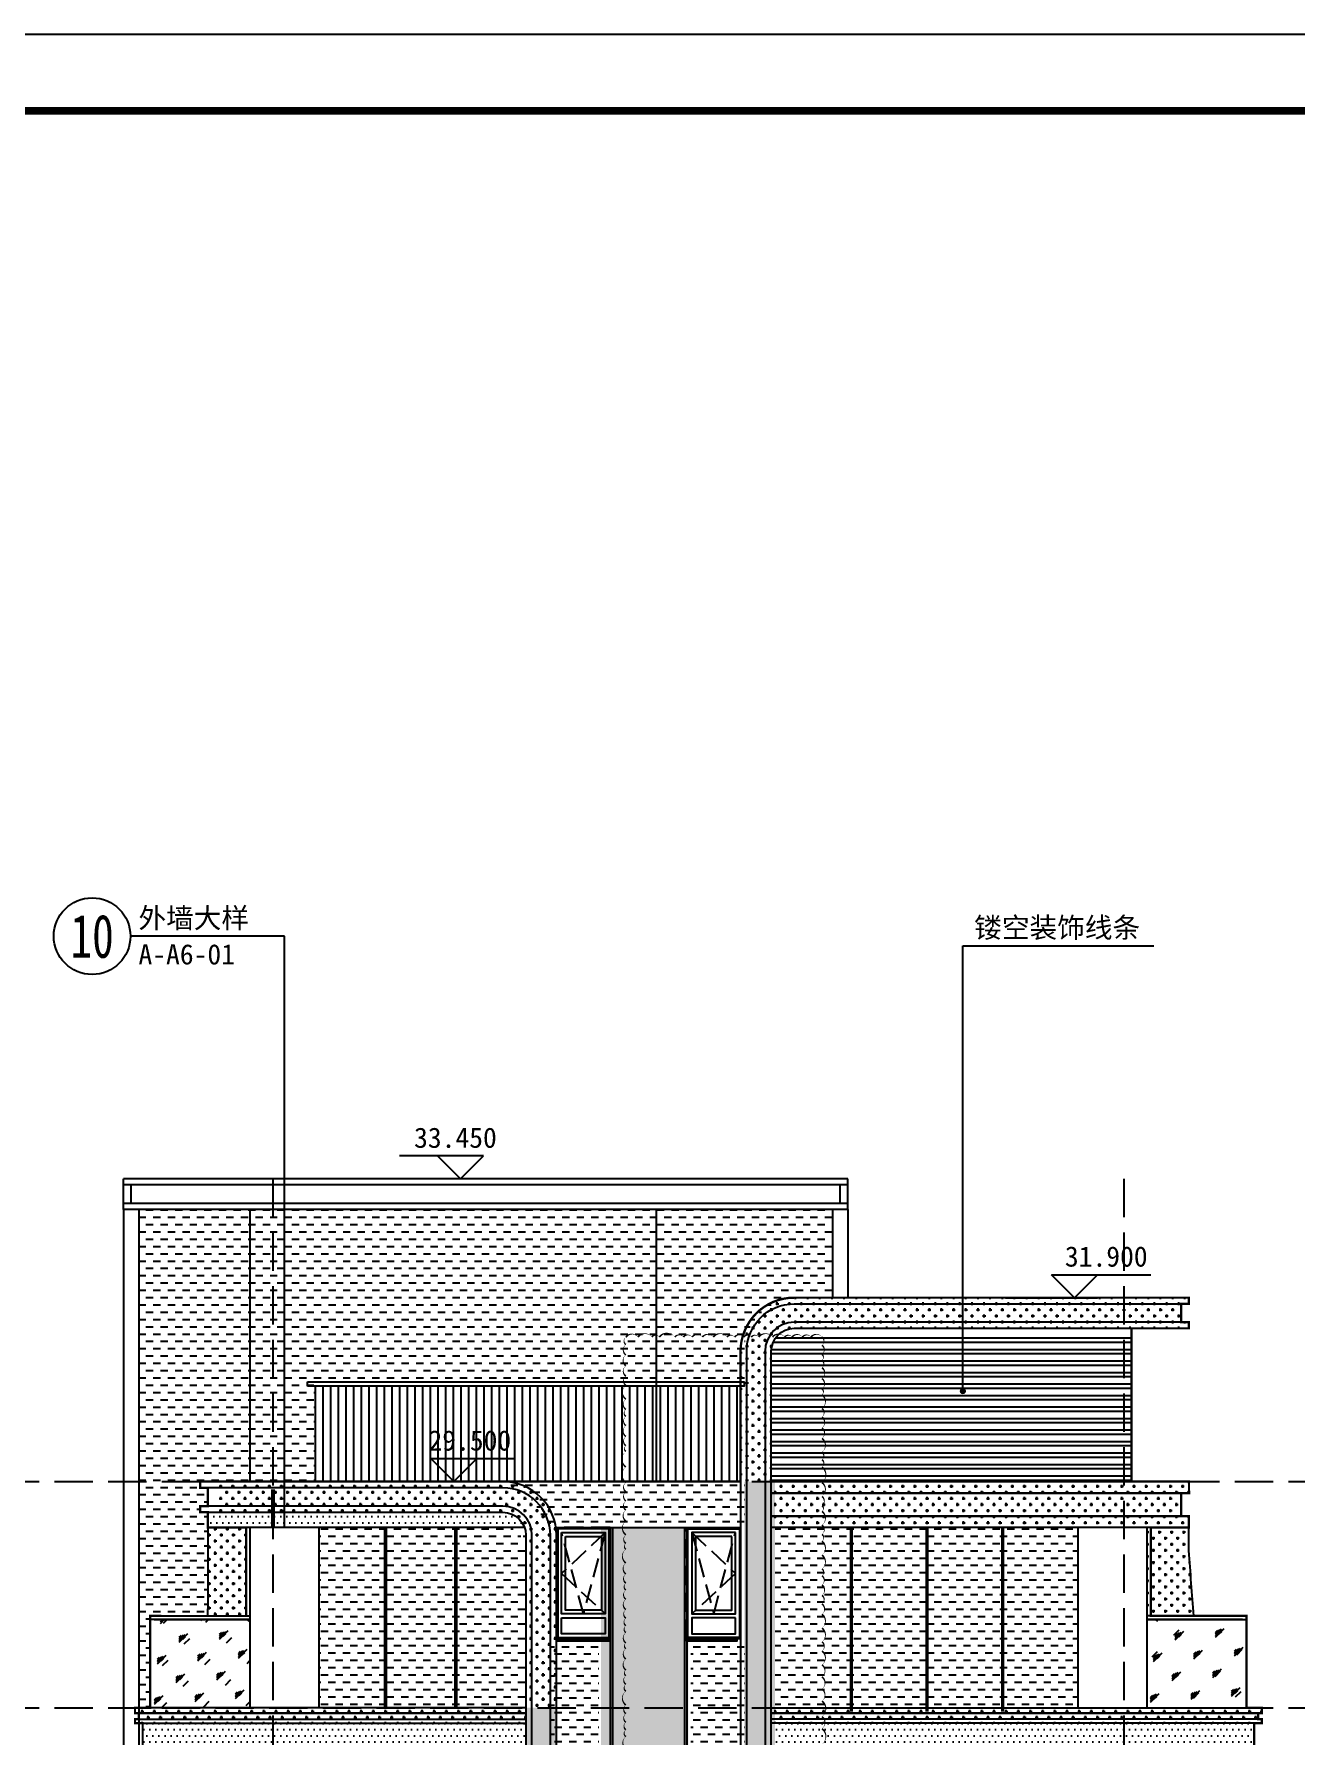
# Model space of a CAD drawing. Extents: x 646072 to 1012572, y -46617 to 16093.
# Drawn here: x 884751 to 901213, y -9370 to 12833 of the extents above; entities that cross this region are included whole.
import ezdxf
from ezdxf.enums import TextEntityAlignment as Align

# ---------------------------------------------------------------- set-up
doc = ezdxf.new("R2010")
doc.units = 0
doc.header["$LTSCALE"] = 1000
doc.header["$MEASUREMENT"] = 0
for name, pattern in [('3#楼-HZS$0$3#楼-HZS$0$__DASH', [0.35, 0.25, -0.1]), ('3#楼-HZS$0$3#楼-HZS$0$DASH', [0.35, 0.25, -0.1]), ('3#楼-HZS$0$DOTE', [2.4200000000000004, 2, -0.2, 0.02, -0.2]), ('DASH', [0.35, 0.25, -0.1])]:
    doc.linetypes.add(name, pattern=pattern)
doc.layers.get('Defpoints').update_dxf_attribs({"color": 4, "linetype": 'DASH'})
for name, color, linetype in [('3#楼-HZS$0$0-金属铝板（剖）', 7, 'Continuous'), ('3#楼-HZS$0$3#楼-HZS$0$00-看线', 251, 'Continuous'), ('3#楼-HZS$0$3#楼-HZS$0$00-立面灰色金属看线', 252, 'Continuous'), ('3#楼-HZS$0$3#楼-HZS$0$00-立面米色看线', 31, 'Continuous'), ('3#楼-HZS$0$3#楼-HZS$0$A-LINE-浅灰色铝板幕墙-填充', 115, 'Continuous'), ('3#楼-HZS$0$3#楼-HZS$0$DIM_ELEV', 3, 'Continuous'), ('3#楼-HZS$0$3#楼-HZS$0$DIM_LEAD', 3, 'Continuous'), ('3#楼-HZS$0$3#楼-HZS$0$DOTE', 1, '3#楼-HZS$0$DOTE'), ('3#楼-HZS$0$3#楼-HZS$0$ELEV-WIND', 4, 'Continuous'), ('3#楼-HZS$0$3#楼-HZS$0$PUB_TEXT', 7, 'Continuous'), ('3#楼-HZS$0$3#楼-HZS$0$RAIL', 163, 'Continuous'), ('3#楼-HZS$0$3#楼-HZS$0$WINDOW', 4, 'Continuous'), ('3#楼-HZS$0$3#楼-HZS$0$填充-浅黄色铝板', 30, 'Continuous'), ('3#楼-HZS$0$3#楼-HZS$0$填充-深灰色涂料', 11, 'Continuous'), ('3#楼-HZS$0$3#楼-HZS$0$填充-玻璃', 150, 'Continuous'), ('3#楼-HZS$0$A-ANNO-INDX', 3, 'Continuous'), ('3#楼-HZS$0$A-ANNO-TEXT', 3, 'Continuous'), ('3#楼-HZS$0$立面分缝', 5, 'Continuous'), ('A1-无手签$0$A-ANNO-TTLB', 7, 'Continuous')]:
    doc.layers.add(name, color=color, linetype=linetype)
doc.layers.add('3#楼-HZS$0$3#楼-HZS$0$1#2#住宅楼 平面图$0$A-00-15-1#-PM-2F$0$00-装饰-看', color=46, linetype='Continuous', lineweight=5)
doc.layers.add('3#楼-HZS$0$A-ANNO-MODI', color=6, linetype='Continuous', plot=False)
doc.styles.add('3#楼-HZS$0$3#楼-HZS$0$_TCH_DIM', font='')
doc.styles.add('3#楼-HZS$0$_TCH_DIM', font='')
doc.styles.add('3#楼-HZS$0$_TCH_LABEL', font='')
doc.styles.get('3#楼-HZS$0$3#楼-HZS$0$_TCH_DIM').set_extended_font_data('SimSun')
doc.styles.get('3#楼-HZS$0$_TCH_DIM').set_extended_font_data('SimSun')
doc.styles.get('3#楼-HZS$0$_TCH_LABEL').set_extended_font_data('SimSun')
pattern_1 = [(0, (0, 0), (79.375, 79.375), [39.6875, -119.0625]), (90, (19.84375, -19.84375), (-79.375, 79.375), [39.6875, -119.0625])]
pattern_2 = [(0, (150, 0), (79.375, 79.375), [39.6875, -119.0625]), (90, (169.84375, -19.84375), (-79.375, 79.375), [39.6875, -119.0625])]
pattern_3 = [(0, (0, 0), (39.6875, 79.375), [0, -79.375])]
pattern_4 = [(0, (0, 0), (95.25, 95.25), [95.25, -95.25])]
pattern_5 = [(0, (0, 14750), (95.25, 95.25), [95.25, -95.25])]

# ---------------------------------------------------------------- blocks, each defined once
blk = doc.blocks.new('3#楼-HZS$0$3#楼-HZS$0$asdg04d+9j80')
at = {"layer": '3#楼-HZS$0$3#楼-HZS$0$ELEV-WIND', "color": 8, "linetype": '3#楼-HZS$0$3#楼-HZS$0$__DASH'}
blk.add_lwpolyline([(166652.1028225891, -257724.6046364194), (167352.1028225764, -257724.6046364194), (167352.1028225764, -259174.6046364194), (166652.1028225891, -259174.6046364194)], close=True, dxfattribs=at)
at = {"layer": '3#楼-HZS$0$3#楼-HZS$0$ELEV-WIND'}
for points in [[(166667.1028225891, -257739.6046364194), (167337.1028225764, -257739.6046364194), (167337.1028225764, -259159.6046364194), (166667.1028225891, -259159.6046364194)], [(167287.1028225764, -257789.6046364194), (166717.1028225891, -257789.6046364194), (166717.1028225891, -258849.6046364194), (167287.1028225764, -258849.6046364194)], [(167237.1028225764, -257839.6046364194), (166767.1028225891, -257839.6046364194), (166767.1028225891, -258799.6046364194), (167237.1028225764, -258799.6046364194)], [(167287.1028225764, -258899.6046364194), (166717.1028225891, -258899.6046364194), (166717.1028225891, -259109.6046364194), (167287.1028225764, -259109.6046364194)]]:
    blk.add_lwpolyline(points, close=True, dxfattribs=at)
at = {"layer": '3#楼-HZS$0$3#楼-HZS$0$ELEV-WIND', "color": 8, "linetype": '3#楼-HZS$0$3#楼-HZS$0$DASH'}
for points in [[(166717.1028225891, -257789.6046364194), (167287.1028225764, -258324.6046364194), (166717.1028225891, -258849.6046364194)], [(166717.1028225891, -257789.6046364194), (167002.1028225827, -258849.6046364194), (167287.1028225764, -257789.6046364194)]]:
    blk.add_lwpolyline(points, dxfattribs=at)
blk = doc.blocks.new('3#楼-HZS$0$3#楼-HZS$0$zdfs+gd5+9gj0h')
at = {"layer": '3#楼-HZS$0$3#楼-HZS$0$填充-浅黄色铝板'}
h = blk.add_hatch(dxfattribs=at)
h.set_pattern_fill('CROSS', color=250, scale=50)
h.set_pattern_definition(pattern_1)
h.paths.add_polyline_path([(224124.0516809619, -115202.2832436127), (224674.3890767773, -115202.2832436127), (224674.3890767773, -116352.2831765107), (224122.2677155701, -116352.2831765107, -0.003727645928168637), (224124.0516809619, -116202.2832436249)])
at = {"layer": '3#楼-HZS$0$3#楼-HZS$0$00-看线', "elevation": 1e-08}
blk.add_lwpolyline([(224124.0516809619, -115202.2832436127), (224124.0516809619, -116202.2832436248, 0.003727645928170873), (224122.2677155701, -116352.2831765107, 0.003727645928170873)], format="xyb", dxfattribs=at)
blk = doc.blocks.new('3#楼-HZS$0$3#楼-HZS$0$sz0fg4+df980j')
at = {"layer": '3#楼-HZS$0$3#楼-HZS$0$填充-浅黄色铝板'}
h = blk.add_hatch(dxfattribs=at)
h.set_pattern_fill('CROSS', color=250, scale=50)
h.set_pattern_definition([(0, (-1125274.918343643, 63694.00049799713), (79.375, 79.375), [39.6875, -119.0625]), (90, (-1125255.074593643, 63674.15674799713), (-79.375, 79.375), [39.6875, -119.0625])])
edge = h.paths.add_edge_path()
edge.add_line((888.1634962530807, 22450.00075054062), (1499.928169499733, 22450.00075054061))
edge.add_line((1499.928169499733, 22450.00075054061), (1499.928169499617, 23600.00075053556))
edge.add_line((1499.928169499617, 23600.00075053556), (950.0010792915709, 23600.00075053556))
edge.add_line((950.0010792915709, 23600.00075053556), (950.0010792915709, 23299.96270728666))
edge.add_arc((-117825.4332046919, 31514.04348791481), 119059.1236000818, 355.6338132337424, 356.04392922722616, ccw=False)
at = {"layer": '3#楼-HZS$0$3#楼-HZS$0$00-看线'}
blk.add_line((950.0010792915709, 23299.96270728661), (950.0010792915709, 23600.00075052786), dxfattribs=at)
blk.add_lwpolyline([(888.1634962530807, 22450.0007505406, 0.001789470510424884), (950.0010792915709, 23299.96270728661), (950.0010792915709, 23299.96270728661), (950.0010792915709, 23299.96270728661)], format="xyb", dxfattribs=at)
blk = doc.blocks.new('3#楼-HZS$0$3#楼-HZS$0$d+f9g5j04+9k0')
at = {"color": 7, "const_width": 30}
blk.add_lwpolyline([(440908.4997100325, 13284.28280461096), (440908.4997100325, 13634.28280461096), (441008.4997100325, 13634.28280461096), (441008.4997100325, 13684.2828045988), (440959.0287951363, 13684.2828045988), (440959.0287951363, 13764.2828045988), (441008.4997100325, 13764.2828045988), (441008.4997100325, 13834.28280461096), (440809.7419315799, 13834.2828046236), (440809.7419315799, 15034.2828046236), (439558.7946784563, 15034.2828046208), (439558.7946784535, 16184.28280462319), (440059.5058429497, 16184.28280462319), (440059.5058429497, 16384.28280459892), (440159.1676700717, 16384.28280459892), (440159.1676700717, 16464.28280461108), (440059.1676700717, 16464.28280461108), (440059.1676700717, 16704.28280459892), (440159.1676700717, 16704.28280459892), (440159.1676700717, 16784.28280461096), (433108.9271218338, 16784.28280474331), (433108.9271218338, 18484.28280461108, 0.414213562373095), (432408.9271218338, 19184.28280461108), (427258.9266895483, 19184.28280461108), (427258.9266895483, 19104.28280459892), (427358.9266895483, 19104.28280459892), (427358.9266895483, 18864.28280461108), (427258.9266895483, 18864.28280461108), (427258.9266895483, 18784.28280459892), (428008.9266895483, 18784.28280459892), (428008.9266895483, 16784.28280462325), (427258.9266895483, 16784.28280461094), (427258.2510110266, 16634.2828045988), (427358.9266895483, 16634.2828045988), (427358.9266895483, 16334.28280462319), (427258.9266895483, 16334.28280462319), (427258.9266895483, 16184.28280462319), (427758.1780299498, 16184.2828045988), (427758.1780299498, 15034.2828046236), (426507.8774215884, 15034.2828046236), (426507.8774215884, 13834.28280461094), (426308.2510110266, 13834.28280461096), (426308.2510110266, 13764.2828045988), (426357.8774215883, 13764.2828045988), (426357.8774215883, 13684.2828045988), (426307.8774215883, 13684.2828045988), (426307.8774215883, 13634.28280461096), (426407.8774215883, 13634.28280461096), (426407.8774215883, 13284.28280461096)], format="xyb", dxfattribs=at)
blk = doc.blocks.new('3#楼-HZS$0$jjhgjgkiyuiy')
at = {"layer": '3#楼-HZS$0$3#楼-HZS$0$A-LINE-浅灰色铝板幕墙-填充'}
h = blk.add_hatch(dxfattribs=at)
h.set_pattern_fill('DOTS', color=256, scale=50)
h.set_pattern_definition(pattern_3)
edge = h.paths.add_edge_path()
edge.add_line((887016.7008755441, 52948.2108333089), (890866.6547499899, 52948.21083330889))
edge.add_arc((890866.6547499901, 52648.21083330928), 299.999999999618, 19.47120704650621, 90.00000000004451, ccw=False)
edge.add_line((891149.4974861798, 52748.21076623155), (887016.7008755441, 52748.21083333317))
edge.add_line((887016.7008755441, 52748.21083333317), (887016.7008755441, 52948.2108333089))
h = blk.add_hatch(dxfattribs=at)
h.set_pattern_fill('DOTS', color=256, scale=50)
h.set_pattern_definition(pattern_3)
h.paths.add_polyline_path([(886167.0382713595, 50198.21083332095), (891166.6547499899, 50198.21083332095), (891166.6547499899, 49848.21083332095), (886167.0382713595, 49848.21083332095)])
h = blk.add_hatch(dxfattribs=at)
h.set_pattern_fill('DOTS', color=256, scale=50)
h.set_pattern_definition(pattern_3)
h.paths.add_polyline_path([(894417.27959666, 50198.21083332095), (900667.2803582185, 50198.21083332095), (900667.2803582185, 49848.21083332095), (894417.27959666, 49848.21083332095)])
at = {"layer": '3#楼-HZS$0$3#楼-HZS$0$填充-浅黄色铝板'}
h = blk.add_hatch(dxfattribs=at)
h.set_pattern_fill('CROSS', color=30, scale=50)
h.set_pattern_definition([(0, (-50, 0), (79.375, 79.375), [39.6875, -119.0625]), (90, (-30.15625, -19.84375), (-79.375, 79.375), [39.6875, -119.0625])])
edge = h.paths.add_edge_path()
edge.add_line((894667.27959666, 55748.21083332106), (899817.2800289455, 55748.21083332106))
edge.add_line((899817.2800289455, 55748.21083332106), (899817.2800289455, 55668.2108333089))
edge.add_line((899817.2800289455, 55668.2108333089), (894667.27959666, 55668.2108333089))
edge.add_arc((894667.27959666, 55048.2108333089), 620, 90, 180)
edge.add_line((894047.27959666, 55048.2108333089), (894047.27959666, 53348.21083333323))
edge.add_line((894047.27959666, 53348.21083333323), (893967.27959666, 53348.21083333323))
edge.add_line((893967.27959666, 53348.21083333323), (893967.27959666, 55048.21083332106))
edge.add_arc((894667.27959666, 55048.21083332106), 700, 90, 180, ccw=False)
edge = h.paths.add_edge_path(flags=17)
edge.add_line((894667.27959666, 55428.21083332106), (899817.2800289455, 55428.21083332106))
edge.add_line((899817.2800289455, 55428.21083332106), (899817.2800289455, 55348.2108333089))
edge.add_line((899817.2800289455, 55348.2108333089), (894667.27959666, 55348.2108333089))
edge.add_arc((894667.27959666, 55048.2108333089), 300, 90, 180)
edge.add_line((894367.27959666, 55048.2108333089), (894367.27959666, 53348.21083333323))
edge.add_line((894367.27959666, 53348.21083333323), (894287.27959666, 53348.21083333323))
edge.add_line((894287.27959666, 53348.21083333323), (894287.27959666, 55048.21083332106))
edge.add_arc((894667.27959666, 55048.21083332106), 380, 90, 180, ccw=False)
edge = h.paths.add_edge_path(flags=17)
edge.add_line((894667.27959666, 55668.2108333089), (899717.2800289455, 55668.21083330889))
edge.add_line((899717.2800289455, 55668.21083330889), (899717.2800289455, 55428.21083332106))
edge.add_line((899717.2800289455, 55428.21083332106), (894667.27959666, 55428.21083332106))
edge.add_arc((894667.27959666, 55048.21083332106), 380, 90, 180)
edge.add_line((894287.27959666, 55048.21083332106), (894287.27959666, 53348.21083333323))
edge.add_line((894287.27959666, 53348.21083333323), (894047.27959666, 53348.21083333323))
edge.add_line((894047.27959666, 53348.21083333323), (894047.27959666, 55048.2108333089))
edge.add_arc((894667.27959666, 55048.2108333089), 620, 90, 180, ccw=False)
h = blk.add_hatch(dxfattribs=at)
h.set_pattern_fill('CROSS', color=30, scale=50)
h.set_pattern_definition(pattern_2)
h.paths.add_polyline_path([(887067.0390484221, 53348.21083332106), (890866.6547499899, 53348.21083332106, -0.4142135623730951), (891566.6547499899, 52648.21083332106), (891566.6547499899, 50398.21083332095), (891486.6547499899, 50398.21083332095), (891486.6547499899, 52648.2108333089, 0.4142135623730951), (890866.6547499899, 53268.2108333089), (887167.0390484221, 53268.2108333089), (887067.0390484221, 53268.2108333089)])
h.paths.add_polyline_path([(887167.0390484221, 53268.2108333089), (890866.6547499899, 53268.2108333089, -0.4142135623730951), (891486.6547499899, 52648.2108333089), (891486.6547499899, 50398.21083332095), (891246.6547499899, 50398.21083332095), (891246.6547499899, 52648.21083332106, 0.4142135623730951), (890866.6547499899, 53028.21083332106), (887167.0390484221, 53028.21083332106)], flags=17)
h.paths.add_polyline_path([(887067.0390484221, 53028.21083332106), (887167.0390484221, 53028.21083332106), (890866.6547499899, 53028.21083332106, -0.4142135623730951), (891246.6547499899, 52648.21083332106), (891246.6547499899, 50398.21083332095), (891166.6547499899, 50398.21083332095), (891166.6547499899, 52648.2108333089, 0.4142135623730951), (890866.6547499899, 52948.2108333089), (887067.0390484221, 52948.2108333089)], flags=17)
h = blk.add_hatch(dxfattribs=at)
h.set_pattern_fill('CROSS', color=30, scale=50)
h.set_pattern_definition(pattern_1)
h.paths.add_polyline_path([(894417.27959666, 35048.21083330878), (894017.27959666, 35048.21083330878), (894017.27959666, 53348.21083332106), (894417.27959666, 53348.21083332106)])
h = blk.add_hatch(dxfattribs=at)
h.set_pattern_fill('CROSS', color=30, scale=50)
h.set_pattern_definition(pattern_1)
h.paths.add_polyline_path([(894417.27959666, 53348.21083333323), (899817.2800289455, 53348.21083333323), (899817.2800289455, 53198.21083332106), (894417.27959666, 53198.21083332106)])
h.paths.add_polyline_path([(894417.27959666, 53198.21083332106), (899717.2800289455, 53198.21083332106), (899717.2800289455, 52898.21083333317), (894417.27959666, 52898.21083333317)])
h.paths.add_polyline_path([(894417.27959666, 52898.21083333317), (899717.2800289455, 52898.21083333317), (899817.2800289455, 52898.21083333317), (899817.2800289455, 52748.21083333317), (894417.27959666, 52748.21083333317)])
h = blk.add_hatch(dxfattribs=at)
h.set_pattern_fill('CROSS', color=30, scale=50)
h.set_pattern_definition(pattern_1)
h.paths.add_polyline_path([(886067.0382713595, 50398.21083332095), (891166.6547499899, 50398.21083332095), (891166.6547499899, 50328.21083330878), (886067.0382713595, 50328.21083330878)])
h.paths.add_polyline_path([(886117.0382713595, 50328.21083330878), (891166.6547499899, 50328.21083330878), (891166.6547499899, 50248.21083330878), (886117.0382713595, 50248.21083330878)])
h.paths.add_polyline_path([(886067.0382713595, 50248.21083330878), (886117.0382713595, 50248.21083330878), (891166.6547499899, 50248.21083330878), (891166.6547499899, 50198.21083332095), (886167.0382713595, 50198.21083332095), (886067.0382713595, 50198.21083332095)])
h.paths.add_polyline_path([(886117.0382713595, 49848.21083332095), (891016.6547499899, 49848.21083332095), (891016.6547499899, 49798.21083332095), (886117.0382713595, 49798.21083332095)])
h = blk.add_hatch(dxfattribs=at)
h.set_pattern_fill('CROSS', color=30, scale=50)
h.set_pattern_definition(pattern_2)
h.paths.add_polyline_path([(891566.65474999, 26248.21083330877), (891266.9061618362, 26248.21083332106), (891266.9061618958, 23751.81616370511), (891566.65474999, 23751.8161637051)])
h.paths.add_polyline_path([(891166.6547499899, 26348.21083331003), (891566.6547499899, 26348.21083330878), (891566.6547499899, 50398.21083332095), (891166.6547499899, 50398.21083332095)])
h = blk.add_hatch(dxfattribs=at)
h.set_pattern_fill('CROSS', color=30, scale=50)
h.set_pattern_definition(pattern_1)
h.paths.add_polyline_path([(894417.27959666, 50398.21083332095), (900767.2803582185, 50398.21083332095), (900767.2803582185, 50328.21083330878), (894417.27959666, 50328.21083330878)])
h.paths.add_polyline_path([(894417.27959666, 50328.21083330878), (900717.2803582185, 50328.21083330878), (900717.2803582185, 50248.21083330878), (894417.27959666, 50248.21083330878)])
h.paths.add_polyline_path([(894417.27959666, 50248.21083330878), (900717.2803582185, 50248.21083330878), (900767.2803582185, 50248.21083330878), (900767.2803582185, 50198.21083332095), (900667.2803582185, 50198.21083332095), (894417.27959666, 50198.21083332095)])
h.paths.add_polyline_path([(894417.27959666, 49848.21083332095), (900717.2803582185, 49848.21083332095), (900717.2803582185, 49798.21083332095), (894417.27959666, 49798.21083332095)])
at = {"layer": '3#楼-HZS$0$3#楼-HZS$0$填充-深灰色涂料'}
h = blk.add_hatch(dxfattribs=at)
h.set_pattern_fill('DASH', color=250, scale=100)
h.set_pattern_definition([(0, (-498153.7722642744, 141892.0115909563), (95.25, 95.25), [95.25, -95.25])])
edge = h.paths.add_edge_path()
edge.add_line((888416.9709751445, 54648.21073893239), (894017.2795966599, 54648.21073893239))
edge.add_line((894017.2795966599, 54648.21073893239), (894017.27959666, 55048.21083332106))
edge.add_arc((894717.27959666, 55048.21083332106), 700, 90, 180, ccw=False)
edge.add_line((894717.27959666, 55748.21083332106), (895166.8931620038, 55748.21083332106))
edge.add_line((895166.8931620038, 55748.21083332106), (895166.8931620042, 56898.21083332106))
edge.add_line((895166.8931620042, 56898.21083332106), (886116.934705905, 56898.21083332106))
edge.add_line((886116.934705905, 56898.21083332106), (886116.934705905, 50398.21083332095))
edge.add_line((886116.934705905, 50398.21083332095), (886267.0382713596, 50398.21083332095))
edge.add_line((886267.0382713596, 50398.21083332095), (886267.0382713596, 51598.21083333358))
edge.add_line((886267.0382713596, 51598.21083333358), (887014.9169101523, 51598.21083333361))
edge.add_arc((897075.6329396792, 51553.56822659701), 10060.81507578366, 178.8914524557517, 179.745762015604, ccw=False)
edge.add_line((887016.7008755441, 51748.21076621936), (887016.7008755441, 52948.2108333089))
edge.add_line((887016.7008755441, 52948.2108333089), (886917.0390484221, 52948.2108333089))
edge.add_line((886917.0390484221, 52948.2108333089), (886917.0390484221, 53028.21083332106))
edge.add_line((886917.0390484221, 53028.21083332106), (887017.0390484221, 53028.21083332106))
edge.add_line((887017.0390484221, 53028.21083332106), (887017.0390484221, 53268.2108333089))
edge.add_line((887017.0390484221, 53268.2108333089), (886917.0390484221, 53268.2108333089))
edge.add_line((886917.0390484221, 53268.2108333089), (886917.0390484221, 53348.21083332106))
edge.add_line((886917.0390484221, 53348.21083332106), (888416.9709751445, 53348.21083332106))
edge.add_line((888416.9709751445, 53348.21083332106), (888416.9709751445, 54648.21073893239))
h = blk.add_hatch(dxfattribs=at)
h.set_pattern_fill('DASH', color=11, scale=100)
h.set_pattern_definition(pattern_4)
h.paths.add_polyline_path([(890716.6547499899, 53348.21083332106), (894017.27959666, 53348.21083332106), (894017.27959666, 52748.21083333317), (893316.8930639075, 52748.21083333317), (891409.4750730157, 52748.21083333317, 0.3728246932677189)])
h = blk.add_hatch(dxfattribs=at)
h.set_pattern_fill('DASH', color=11, scale=100)
h.set_pattern_definition(pattern_4)
edge = h.paths.add_edge_path()
edge.add_line((888467.0382713595, 50398.21083332095), (888467.0382713595, 52748.21076623155))
edge.add_line((888467.0382713595, 52748.21076623155), (890999.4974861798, 52748.21076623155))
edge.add_arc((891115.3000345149, 52752.07545289807), 115.8670186201492, 181.9114267030837, 296.309585742912)
edge.add_line((891166.6547499899, 52648.2108333089), (891166.6547499899, 50398.21083332095))
edge.add_line((891166.6547499899, 50398.21083332095), (888467.0382713595, 50398.21083332095))
h = blk.add_hatch(dxfattribs=at)
h.set_pattern_fill('DASH', color=11, scale=100)
h.set_pattern_definition(pattern_4)
h.paths.add_polyline_path([(893286.8930639074, 23748.21083332111), (892146.9061618963, 23748.21083332111), (892146.9061618963, 52748.21083333317), (893286.8930639075, 52748.21083333317)])
h = blk.add_hatch(dxfattribs=at)
h.set_pattern_fill('DASH', color=11, scale=100)
h.set_pattern_definition(pattern_4)
h.paths.add_polyline_path([(894417.27959666, 50398.21083332095), (894417.27959666, 52748.21083333317), (898367.3532678074, 52748.21083333317), (898367.3532678074, 50398.21083332095)])
h = blk.add_hatch(dxfattribs=at)
h.set_pattern_fill('DASH', color=11, scale=100)
h.set_pattern_definition(pattern_5)
h.paths.add_polyline_path([(891486.6547499899, 51268.21083333317), (892116.9061618963, 51268.21083333317), (892116.9061618963, 49828.21083333317), (891486.6547499899, 49828.21083333317)])
h = blk.add_hatch(dxfattribs=at)
h.set_pattern_fill('DASH', color=11, scale=100)
h.set_pattern_definition(pattern_5)
h.paths.add_polyline_path([(893316.8930639075, 51268.21083333317), (894017.27959666, 51268.21083333317), (894017.27959666, 49828.21083333317), (893316.8930639075, 49828.21083333317)])
at = {"layer": '3#楼-HZS$0$3#楼-HZS$0$填充-玻璃'}
h = blk.add_hatch(dxfattribs=at)
h.set_pattern_fill('玻璃1', color=150, scale=50)
h.set_pattern_definition([(45, (12999.2948337323, 20), (-244.9417890030201, 244.9417890030201), [112, -288]), (45, (13047.2948337323, 40), (-244.9417890030201, 244.9417890030201), [48, -352]), (45, (12999.2948337323, 40), (-244.9417890030201, 244.9417890030201), [80, -320]), (45, (13023.2948337323, 20), (268.700576850888, -268.7005768508881), [100, -300]), (45, (12999.2948337323, 0), (-244.9417890030201, 244.9417890030201), [160, -240]), (45, (12999.2948337323, 60), (-244.9417890030201, 244.9417890030201), [40, -360])])
h.paths.add_polyline_path([(887567.985524486, 51548.21083333026), (886268.0584340751, 51548.21083333026), (886268.0584340751, 50398.21083330878), (887567.985524486, 50398.21083330878)])
h = blk.add_hatch(dxfattribs=at)
h.set_pattern_fill('玻璃1', color=150, scale=50)
h.set_pattern_definition([(45, (0, 20), (-244.9417890030201, 244.9417890030201), [112, -288]), (45, (48, 40), (-244.9417890030201, 244.9417890030201), [48, -352]), (45, (0, 40), (-244.9417890030201, 244.9417890030201), [80, -320]), (45, (24, 20), (268.700576850888, -268.7005768508881), [100, -300]), (45, (0, 0), (-244.9417890030201, 244.9417890030201), [160, -240]), (45, (0, 60), (-244.9417890030201, 244.9417890030201), [40, -360])])
h.paths.add_polyline_path([(900567.2803582184, 51548.21083333026), (899267.3532678074, 51548.21083333026), (899267.3532678074, 50398.21083330878), (900567.2803582184, 50398.21083330878)])
at = {"color": 250}
for p, q in [((888317.039048422, 54648.21073893239), (894016.906497146, 54648.21073893239, 9.999999999999904e-09)), ((888416.9709751445, 54598.2107389326), (888416.9709751445, 53348.2107389326)), ((888516.9064971474, 54598.21073893266, 9.999999999999904e-09), (888516.9064971473, 53348.21073893266, 9.999999999999904e-09)), ((888616.9064971472, 54598.21073893263, 9.999999999999904e-09), (888616.906497147, 53348.21073893266, 9.999999999999904e-09)), ((888716.9064971469, 54598.21073893263, 9.999999999999904e-09), (888716.9064971468, 53348.21073893263, 9.999999999999904e-09)), ((888816.9064971467, 54598.21073893263, 9.999999999999904e-09), (888816.9064971466, 53348.21073893263, 9.999999999999904e-09)), ((888916.9064971465, 54598.2107389326, 9.999999999999904e-09), (888916.9064971464, 53348.21073893263, 9.999999999999904e-09)), ((889016.9064971462, 54598.2107389326, 9.999999999999904e-09), (889016.9064971461, 53348.2107389326, 9.999999999999904e-09)), ((889116.906497146, 54598.2107389326, 9.999999999999904e-09), (889116.906497146, 53348.2107389326, 9.999999999999904e-09)), ((889216.906497146, 54598.2107389326, 9.999999999999904e-09), (889216.906497146, 53348.2107389326, 9.999999999999904e-09)), ((889316.906497146, 54598.2107389326, 9.999999999999904e-09), (889316.906497146, 53348.2107389326, 9.999999999999904e-09)), ((889416.906497146, 54598.21073893257, 9.999999999999904e-09), (889416.906497146, 53348.21073893257, 9.999999999999904e-09)), ((889516.906497146, 54598.21073893257, 9.999999999999904e-09), (889516.906497146, 53348.21073893257, 9.999999999999904e-09)), ((889616.906497146, 54598.21073893257, 9.999999999999904e-09), (889616.906497146, 53348.21073893257, 9.999999999999904e-09)), ((889716.906497146, 54598.21073893257, 9.999999999999904e-09), (889716.906497146, 53348.21073893257, 9.999999999999904e-09)), ((889816.906497146, 54598.21073893257, 9.999999999999904e-09), (889816.906497146, 53348.21073893257, 9.999999999999904e-09)), ((889916.906497146, 54598.21073893257, 9.999999999999904e-09), (889916.906497146, 53348.21073893257, 9.999999999999904e-09)), ((890016.906497146, 54598.21073893254, 9.999999999999904e-09), (890016.906497146, 53348.21073893257, 9.999999999999904e-09)), ((890116.906497146, 54598.21073893254, 9.999999999999904e-09), (890116.906497146, 53348.21073893257, 9.999999999999904e-09)), ((890216.906497146, 54598.21073893254, 9.999999999999904e-09), (890216.906497146, 53348.21073893257, 9.999999999999904e-09)), ((890316.906497146, 54598.21073893254, 9.999999999999904e-09), (890316.906497146, 53348.21073893254, 9.999999999999904e-09)), ((890416.906497146, 54598.21073893254, 9.999999999999904e-09), (890416.906497146, 53348.21073893254, 9.999999999999904e-09)), ((890516.906497146, 54598.21073893254, 9.999999999999904e-09), (890516.906497146, 53348.21073893254, 9.999999999999904e-09)), ((890616.906497146, 54598.21073893251, 9.999999999999904e-09), (890616.906497146, 53348.21073893251, 9.999999999999904e-09)), ((890716.906497146, 54598.21073893251, 9.999999999999904e-09), (890716.906497146, 53348.21073893251, 9.999999999999904e-09)), ((890816.906497146, 54598.21073893251, 9.999999999999904e-09), (890816.906497146, 53348.21073893251, 9.999999999999904e-09)), ((890916.906497146, 54598.21073893251, 9.999999999999904e-09), (890916.906497146, 53348.21073893251, 9.999999999999904e-09)), ((891016.906497146, 54598.21073893251, 9.999999999999904e-09), (891016.906497146, 53348.21073893251, 9.999999999999904e-09)), ((891116.906497146, 54598.21073893251, 9.999999999999904e-09), (891116.906497146, 53348.21073893251, 9.999999999999904e-09)), ((891216.906497146, 54598.21073893248, 9.999999999999904e-09), (891216.906497146, 53348.21073893251, 9.999999999999904e-09)), ((891316.906497146, 54598.21073893248, 9.999999999999904e-09), (891316.906497146, 53348.21073893251, 9.999999999999904e-09)), ((891416.906497146, 54598.21073893248, 9.999999999999904e-09), (891416.906497146, 53348.21073893251, 9.999999999999904e-09)), ((891516.906497146, 54598.21073893248, 9.999999999999904e-09), (891516.906497146, 53348.21073893248, 9.999999999999904e-09)), ((891616.906497146, 54598.21073893248, 9.999999999999904e-09), (891616.906497146, 53348.21073893248, 9.999999999999904e-09)), ((891716.906497146, 54598.21073893248, 9.999999999999904e-09), (891716.906497146, 53348.21073893248, 9.999999999999904e-09)), ((891816.906497146, 54598.21073893245, 9.999999999999904e-09), (891816.906497146, 53348.21073893245, 9.999999999999904e-09)), ((891916.906497146, 54598.21073893245, 9.999999999999904e-09), (891916.906497146, 53348.21073893245, 9.999999999999904e-09)), ((892016.906497146, 54598.21073893245, 9.999999999999904e-09), (892016.906497146, 53348.21073893245, 9.999999999999904e-09)), ((892116.906497146, 54598.21073893245, 9.999999999999904e-09), (892116.906497146, 53348.21073893245, 9.999999999999904e-09)), ((892216.906497146, 54598.21073893245, 9.999999999999904e-09), (892216.906497146, 53348.21073893245, 9.999999999999904e-09)), ((892316.906497146, 54598.21073893245, 9.999999999999904e-09), (892316.906497146, 53348.21073893245, 9.999999999999904e-09)), ((892416.906497146, 54598.21073893242, 9.999999999999904e-09), (892416.906497146, 53348.21073893245, 9.999999999999904e-09)), ((892516.906497146, 54598.21073893242, 9.999999999999904e-09), (892516.906497146, 53348.21073893245, 9.999999999999904e-09)), ((892616.906497146, 54598.21073893242, 9.999999999999904e-09), (892616.906497146, 53348.21073893245, 9.999999999999904e-09)), ((892716.906497146, 54598.21073893242, 9.999999999999904e-09), (892716.906497146, 53348.21073893242, 9.999999999999904e-09)), ((892816.906497146, 54598.21073893242, 9.999999999999904e-09), (892816.906497146, 53348.21073893242, 9.999999999999904e-09)), ((892916.906497146, 54598.21073893242, 9.999999999999904e-09), (892916.906497146, 53348.21073893242, 9.999999999999904e-09)), ((893016.906497146, 54598.21073893239, 9.999999999999904e-09), (893016.906497146, 53348.21073893242, 9.999999999999904e-09)), ((893116.906497146, 54598.21073893239, 9.999999999999904e-09), (893116.906497146, 53348.21073893242, 9.999999999999904e-09)), ((893216.906497146, 54598.21073893239, 9.999999999999904e-09), (893216.906497146, 53348.21073893242, 9.999999999999904e-09)), ((893316.906497146, 54598.21073893239, 9.999999999999904e-09), (893316.906497146, 53348.21073893239, 9.999999999999904e-09)), ((893416.906497146, 54598.21073893239, 9.999999999999904e-09), (893416.906497146, 53348.21073893239, 9.999999999999904e-09)), ((893516.906497146, 54598.21073893239, 9.999999999999904e-09), (893516.906497146, 53348.21073893239, 9.999999999999904e-09)), ((893616.906497146, 54598.21073893239, 9.999999999999904e-09), (893616.906497146, 53348.21073893239, 9.999999999999904e-09)), ((893716.906497146, 54598.21073893239, 9.999999999999904e-09), (893716.906497146, 53348.21073893239, 9.999999999999904e-09)), ((893816.906497146, 54598.21073893239, 9.999999999999904e-09), (893816.906497146, 53348.21073893239, 9.999999999999904e-09)), ((893916.906497146, 54598.21073893239, 9.999999999999904e-09), (893916.906497146, 53348.21073893239, 9.999999999999904e-09))]:
    blk.add_line(p, q, dxfattribs=at)
at = {"color": 250, "elevation": 9.999999999999904e-09}
blk.add_lwpolyline([(888317.039048422, 54598.21073893239), (894016.906497146, 54598.21073893239), (894016.906497146, 54648.21073893239)], dxfattribs=at)
at = {"color": 250}
blk.add_lwpolyline([(888317.039048422, 54598.21073893239), (888317.039048422, 54648.21073893239)], dxfattribs=at)
blk = doc.blocks.new('3#楼-HZS$0$tyryhjgfhgf')
at = {"layer": '3#楼-HZS$0$立面分缝'}
for points in [[(889326.6547499836, 54123.56196922412), (889326.6547499867, 56473.56190214689)], [(889346.6547499836, 54123.56196922412), (889346.6547499867, 56473.56190214689)], [(890246.6547499868, 54123.56196922412), (890246.65474999, 56473.56190214689)], [(890266.6547499868, 54123.56196922412), (890266.65474999, 56473.56190214689)], [(895404.7795966569, 54073.56196924202), (895404.7795966602, 56473.56196924851)], [(895424.7795966569, 54073.56196924199), (895424.7795966602, 56473.56196924848)], [(896392.2795966538, 54073.56196922985), (896392.279596657, 56473.56196923634)], [(896412.2795966538, 54073.56196922982), (896412.279596657, 56473.56196923631)], [(897379.7795966506, 54073.56196924202), (897379.7795966539, 56473.56196924851)], [(897399.7795966506, 54073.56196924199), (897399.7795966539, 56473.56196924848)]]:
    blk.add_lwpolyline(points, dxfattribs=at)

msp = doc.modelspace()

# ---------------------------------------------------------------- linework, layer by layer
at = {"color": 250}
for p, q in [((895366.8931620041, -2101.789166678966), (885916.934705905, -2101.789166678966)), ((895366.8931620041, -2181.789166678966), (885916.934705905, -2181.789166678966)), ((895366.8931620042, -2501.789166678966), (895366.8931620041, -2101.789166678966)), ((895366.8931620041, -2421.789166678966), (885916.934705905, -2421.789166678966)), ((895366.8931620041, -2501.789166678966), (885916.934705905, -2501.789166678966)), ((895166.8931620042, -2501.789166678958), (895166.8931620038, -3651.789166678966)), ((895366.8931620042, -2501.789166678958), (895366.8931620038, -3651.789166678966))]:
    msp.add_line(p, q, dxfattribs=at)
for points in [[(885916.934705905, -2501.789166678966), (885916.934705905, -2101.789166678966)], [(886016.934705905, -2421.789166678966), (886016.934705905, -2181.789166678966)], [(895266.8931620041, -2421.789166678966), (895266.8931620041, -2181.789166678966)], [(885916.934705905, -2501.789166678966), (885916.934705905, -32404.04269371403)], [(886116.934705905, -2501.789166678966), (886116.934705905, -32404.04269371403)], [(887567.0375318442, -2501.789166678966), (887567.0375318442, -6051.789166691247)], [(892867.0375318442, -2501.789166678966), (892867.0375318442, -6051.789166691247)]]:
    msp.add_lwpolyline(points, dxfattribs=at)
at = {"layer": '3#楼-HZS$0$3#楼-HZS$0$00-立面灰色金属看线'}
for points, elevation in [([(890266.6547499899, -6051.789166678966), (893967.27959666, -6051.789166678966)], -1.000000000000009e-08), ([(891559.4750730157, -6651.789166666858), (893967.27959666, -6651.789166666858)], 9.99999917259629e-09), ([(892267.1575738151, -6651.789166666858), (892267.1575738151, -35601.78916669125)], 9.99999917259629e-09), ([(892297.1575738151, -6651.789166666858), (892297.1575738151, -35601.78916669125)], 9.99999917259629e-09)]:
    msp.add_lwpolyline(points, dxfattribs=dict(at, elevation=elevation))
for points in [[(887567.0382713595, -6651.789166666858), (887567.0382713595, -9001.789166686416)], [(888467.0382713595, -6651.789166666858), (888467.0382713595, -9001.789166686416)], [(893236.906161896, -6651.789166666862), (893236.906161896, -35601.78916669125)], [(893266.906161896, -6651.789166666862), (893266.906161896, -35601.78916669125)], [(898367.3532678074, -6651.789166691247), (898367.3532678074, -9001.789166678966)], [(899267.3532678074, -6651.789166691247), (899267.3532678074, -9001.789166678966)]]:
    msp.add_lwpolyline(points, dxfattribs=at)
for points in [[(892266.906161896, -8101.789166666887), (892266.906161896, -8131.789166666887), (891566.9061619086, -8131.789166666887), (891566.9061619086, -8101.789166666887)], [(893916.9061618833, -8101.789166666891), (893916.9061618833, -8131.789166666891), (893266.906161896, -8131.789166666891), (893266.906161896, -8101.789166666891)]]:
    msp.add_lwpolyline(points, close=True, dxfattribs=at)
at = {"layer": '3#楼-HZS$0$3#楼-HZS$0$00-立面米色看线'}
for points in [[(900717.2803582185, -27021.78916669125), (894667.27959666, -27021.78916669125, -0.414213562373095), (894047.27959666, -26401.78916669125), (894047.27959666, -25775.44371669349), (894047.27959666, -4351.789166691131, -0.414213562373095), (894667.27959666, -3731.789166691131), (899817.2800289455, -3731.789166691131), (899817.2800289455, -3651.789166678966), (894667.27959666, -3651.789166678966, 0.414213562373095), (893967.27959666, -4351.789166678966), (893967.27959666, -25775.44371669349)], [(891566.6547499899, -35601.78916669125), (891566.6547499899, -6751.789166678966, 0.4142135623730951), (890866.6547499899, -6051.789166678966), (886917.0390484221, -6051.789166678966), (886917.0390484221, -6131.789166691131), (887017.0390484221, -6131.789166691131)], [(891486.6547499899, -35601.78916669125), (891486.6547499899, -6751.789166691131, 0.4142135623730951), (890866.6547499899, -6131.789166691131), (887017.0390484221, -6131.789166691131)], [(887017.0390484221, -6371.789166678966), (886917.0390484221, -6371.789166678966), (886917.0390484221, -6451.789166691131), (890866.6547499899, -6451.789166691131, -0.4142135623730951), (891166.6547499899, -6751.789166691131), (891166.6547499899, -35601.78916669125)], [(891246.6547499899, -35601.78916669125), (891246.6547499899, -6751.789166678966, 0.4142135623730951), (890866.6547499899, -6371.789166678966), (887017.0390484221, -6371.789166678966)]]:
    msp.add_lwpolyline(points, format="xyb", dxfattribs=at)
for points in [[(899717.2800289455, -3731.789166691131), (899717.2800289455, -3971.789166678966)], [(887017.0390484221, -6371.789166678966), (887017.0390484221, -6131.789166691131)], [(891149.4974861798, -6651.789233768475), (887016.7008755441, -6651.789233768475), (887016.7008755441, -6451.789166691131)], [(894367.27959666, -6501.789166666858), (899817.2800289455, -6501.789166666858), (899817.2800289455, -6651.789166666858), (894367.27959666, -6651.789166666858)], [(891166.6547499899, -9001.789166679082), (886067.0382713595, -9001.789166679082), (886067.0382713595, -9071.789166691247), (891166.6547499899, -9071.789166691247)], [(891166.6547499899, -9071.789166691247), (886117.0382713595, -9071.789166691247), (886117.0382713595, -9151.789166691247), (886067.0382713595, -9151.789166691247), (886067.0382713595, -9201.789166679082), (886167.0382713595, -9201.789166679082), (886167.0382713595, -9551.789166679082), (891166.6547499899, -9551.789166679082)], [(894367.27959666, -9001.789166679082), (900767.2803582185, -9001.789166679082), (900767.2803582185, -9071.789166691247), (894367.27959666, -9071.789166691247)], [(894367.27959666, -9071.789166691247), (900717.2803582185, -9071.789166691247), (900717.2803582185, -9151.789166691247), (900767.2803582185, -9151.789166691247), (900767.2803582185, -9201.789166679082), (900667.2803582185, -9201.789166679082), (900667.2803582185, -9551.789166679082), (894367.27959666, -9551.789166679082)], [(886117.0382713595, -9151.789166691247), (891166.6547499899, -9151.789166691247)], [(886167.0382713595, -9201.789166679082), (891166.6547499899, -9201.789166679082)], [(900717.2803582185, -9151.789166691247), (894367.27959666, -9151.789166691247)], [(900667.2803582185, -9201.789166679082), (894367.27959666, -9201.789166679082)]]:
    msp.add_lwpolyline(points, dxfattribs=at)
msp.add_lwpolyline([(894667.27959666, -26701.78916667908, -0.414213562373095), (894367.27959666, -26401.78916667908), (894367.27959666, -25775.44371669349), (894367.27959666, -4351.789166691131, -0.414213562373095), (894667.27959666, -4051.789166691131), (899817.2800289455, -4051.789166691131), (899817.2800289455, -3971.789166678966), (894667.27959666, -3971.789166678966, 0.414213562373095), (894287.27959666, -4351.789166678966), (894287.27959666, -25775.44371669349), (894287.27959666, -26401.78916669125, 0.414213562373095), (894667.27959666, -26781.78916669125), (900767.2803582185, -26781.78916669125), (900767.2803582185, -26701.78916667908)], format="xyb", close=True, dxfattribs=at)
at = {"layer": '3#楼-HZS$0$3#楼-HZS$0$00-立面米色看线', "color": 47}
for points in [[(894392.325054973, -4231.789166670962), (899067.2810937937, -4231.789166667382), (899067.2810937937, -4181.789166667382), (894420.0954547903, -4181.789166667382)], [(894367.27959666, -4381.789166671282), (899067.2810937937, -4381.789166667382), (899067.2810937937, -4331.789166667382), (894367.9470057198, -4331.789166667382)], [(894367.27959666, -4531.789166671428), (899067.2810937942, -4531.789166667382), (899067.2810937942, -4481.789166667382), (894367.27959666, -4481.789166667382)], [(894367.27959666, -4681.789166671544), (899067.2810937937, -4681.789166667382), (899067.2810937937, -4631.789166667382), (894367.27959666, -4631.789166667382)], [(894367.27959666, -4831.789166671573), (899067.2810937937, -4831.789166667382), (899067.2810937937, -4781.789166667382), (894367.27959666, -4781.789166667382)], [(894367.27959666, -4981.789166671573), (899067.2810937937, -4981.789166667382), (899067.2810937937, -4931.789166667382), (894367.5018463244, -4931.789166667382)], [(894367.27959666, -5131.789166671573), (899067.2810937942, -5131.789166667382), (899067.2810937942, -5081.789166667382), (894367.27959666, -5081.789166667382)], [(894367.27959666, -5281.789166671573), (899067.2810937942, -5281.789166667382), (899067.2810937942, -5231.789166667382), (894367.27959666, -5231.789166667382)], [(894367.27959666, -5431.789166671573), (899067.2810937942, -5431.789166667382), (899067.2810937942, -5381.789166667382), (894367.27959666, -5381.789166667382)], [(894367.27959666, -5581.789166671573), (899067.2810937942, -5581.789166667382), (899067.2810937942, -5531.789166667382), (894367.27959666, -5531.789166667382)], [(894367.27959666, -5731.789166671573), (899067.2810937942, -5731.789166667382), (899067.2810937942, -5681.789166667382), (894367.27959666, -5681.789166667382)], [(894367.27959666, -5881.789166671573), (899067.2810937942, -5881.789166667382), (899067.2810937942, -5831.789166667382), (894367.27959666, -5831.789166667382)], [(894367.27959666, -6031.789166671573), (899067.2810937942, -6031.789166667382), (899067.2810937942, -5981.789166667382), (894367.27959666, -5981.789166667382)]]:
    msp.add_lwpolyline(points, dxfattribs=at)
at = {"layer": '3#楼-HZS$0$3#楼-HZS$0$00-立面米色看线', "elevation": -1.000000000000009e-08}
for points in [[(894367.27959666, -6051.7891666668), (899817.2800289455, -6051.7891666668), (899817.2800289455, -6201.789166678966), (894367.27959666, -6201.789166678966)], [(894367.27959666, -6201.789166678966), (899717.2800289455, -6201.789166678966), (899717.2800289455, -6501.789166666858), (894367.27959666, -6501.789166666858)]]:
    msp.add_lwpolyline(points, dxfattribs=at)
at = {"layer": '3#楼-HZS$0$3#楼-HZS$0$DIM_ELEV'}
for p, q in [((890616.0133361614, -1801.789166678966), (889520.0131679373, -1801.789166678966)), ((890316.0133361614, -2101.789166678966), (890016.0133361614, -1801.789166678966)), ((890316.0133361614, -2101.789166678966), (890616.0133361614, -1801.789166678966)), ((891016.0133361614, -2101.789166678966), (890016.0133361614, -2101.789166678966)), ((898325.793258151, -3651.789166678966), (898025.793258151, -3351.789166678966)), ((898025.793258151, -3351.789166678966), (899321.793258151, -3351.789166678966)), ((898325.793258151, -3651.789166678966), (898625.793258151, -3351.789166678966)), ((897425.7930505741, -3651.789166678966), (898625.793258151, -3651.789166678966)), ((890226.2454237338, -6051.789166678966), (889926.2454237338, -5751.789166678966)), ((889926.2454237338, -5751.789166678966), (891022.2452161569, -5751.789166678966)), ((890226.2454237338, -6051.789166678966), (890526.2454237338, -5751.789166678966)), ((889526.2454237338, -6051.789166678966), (890526.2454237338, -6051.789166678966))]:
    msp.add_line(p, q, dxfattribs=at)
at = {"layer": '3#楼-HZS$0$3#楼-HZS$0$DIM_LEAD'}
for p, q in [((896867.662974345, -4870.71982161788), (896867.662974345, 939.5359232166666)), ((896867.662974345, 939.5359232166666), (899360.3917953077, 939.5359232166666))]:
    msp.add_line(p, q, dxfattribs=at)
at = {"layer": '3#楼-HZS$0$3#楼-HZS$0$DIM_LEAD', "const_width": 40}
msp.add_lwpolyline([(896867.662974345, -4890.71982161788, 1), (896867.662974345, -4850.71982161788, 1)], format="xyb", close=True, dxfattribs=at)
at = {"layer": '3#楼-HZS$0$3#楼-HZS$0$DOTE', "linetype": '3#楼-HZS$0$3#楼-HZS$0$__DASH', "ltscale": 2}
for p, q in [((887866.906161896, -2101.789166678966, 9.99999917259629e-09), (887866.906161896, -37215.30559085181, 9.99999917259629e-09)), ((898966.9061618962, -2101.789166678966, 9.99999917259629e-09), (898966.9061618962, -37215.30559085181, 9.99999917259629e-09)), ((876616.5072477827, -6051.789166691247), (909102.0890191564, -6051.789166691247)), ((876616.5072477827, -9001.789166691247), (909102.0890191564, -9001.789166691247))]:
    msp.add_line(p, q, dxfattribs=at)
at = {"layer": '3#楼-HZS$0$3#楼-HZS$0$RAIL'}
for points in [[(886267.0382713596, -7801.789166666451), (887567.985524486, -7801.789166666451), (887567.985524486, -7851.789166669769), (886267.0382713596, -7851.789166669769)], [(900567.2803582184, -7801.789166666451), (899266.3331050919, -7801.789166666451), (899266.3331050919, -7851.789166669769), (900567.2803582184, -7851.789166669769)]]:
    msp.add_lwpolyline(points, close=True, dxfattribs=at)
for points in [[(886317.0382713596, -7801.789166666334), (887567.9855244862, -7801.789166669769)], [(886317.0382713594, -7851.789166666334), (887567.985524486, -7851.789166669769)], [(900517.2803582184, -7801.789166666334), (899266.3331050918, -7801.789166669769)], [(900517.2803582186, -7851.789166666334), (899266.3331050919, -7851.789166669769)]]:
    msp.add_lwpolyline(points, dxfattribs=at)
at = {"layer": '3#楼-HZS$0$3#楼-HZS$0$WINDOW'}
for points in [[(886267.0382713596, -7851.789166669769), (886267.0382713596, -9001.789166666451)], [(900567.2803582184, -7851.789166669769), (900567.2803582184, -9001.789166666451)]]:
    msp.add_lwpolyline(points, dxfattribs=at)
at = {"layer": '3#楼-HZS$0$A-ANNO-INDX', "color": 1}
for p, q in [((888018.2215715221, 1064.81242396927), (886008.3368017097, 1064.81242396927)), ((888018.2215715221, -6651.789233768475), (888018.2215715221, 1064.81242396927))]:
    msp.add_line(p, q, dxfattribs=at)
at = {"layer": '3#楼-HZS$0$A-ANNO-INDX', "color": 1, "const_width": 50}
msp.add_lwpolyline([(887868.2215715221, -6651.789233768475), (887868.2215715221, -6151.789233768475)], dxfattribs=at)
at = {"layer": '3#楼-HZS$0$A-ANNO-INDX', "color": 1}
msp.add_circle((885508.3368017097, 1064.81242396927), 500, dxfattribs=at)
at = {"layer": '3#楼-HZS$0$A-ANNO-MODI'}
msp.add_lwpolyline([(895029.8163925257, -9477.362581931753, 0, 22.5, 0.5), (895029.8163925257, -9274.862581931753, 0, 22.5, 0.5), (895029.8163925257, -9117.362581931753, 0, 22.5, 0.5), (895029.8163925257, -8914.862581931753, 0, 22.5, 0.5), (895029.8163925257, -8757.362581931753, 0, 22.5, 0.5), (895029.8163925257, -8599.862581931753, 0, 22.5, 0.5), (895029.8163925257, -8442.362581931753, 0, 22.5, 0.5), (895029.8163925257, -8262.362581931753, 0, 22.5, 0.5), (895029.8163925257, -8142.362581931753, 0, 22.5, 0.5), (895029.8163925257, -7962.362581931753, 0, 22.5, 0.5), (895029.8163925257, -7782.362581931753, 0, 22.5, 0.5), (895029.8163925257, -7647.362581931753, 0, 22.5, 0.5), (895029.8163925257, -7534.862581931753, 0, 22.5, 0.5), (895029.8163925257, -7399.862581931753, 0, 22.5, 0.5), (895029.8163925257, -7279.862581931753, 0, 22.5, 0.5), (895029.8163925257, -7189.862581931753, 0, 22.5, 0.5), (895029.8163925257, -7009.862581931753, 0, 22.5, 0.5), (895029.8163925257, -6829.862581931753, 0, 22.5, 0.5), (895029.8163925257, -6739.862581931753, 0, 22.5, 0.5), (895029.8163925257, -6619.862581931753, 0, 22.5, 0.5), (895029.8163925257, -6439.862581931753, 0, 22.5, 0.5), (895029.8163925257, -6364.862581931753, 0, 22.5, 0.5), (895029.8163925257, -6244.862581931753, 0, 22.5, 0.5), (895029.8163925257, -6064.862581931753, 0, 22.5, 0.5), (895029.8163925257, -5862.362581931753, 0, 22.5, 0.5), (895029.8163925257, -5764.862581931753, 0, 22.5, 0.5), (895029.8163925257, -5667.362581931753, 0, 22.5, 0.5), (895029.8163925257, -5487.362581931753, 0, 22.5, 0.5), (895029.8163925257, -5352.362581931753, 0, 22.5, 0.5), (895029.8163925257, -5209.862581931753, 0, 22.5, 0.5), (895029.8163925257, -5097.362581931753, 0, 22.5, 0.5), (895029.8163925257, -4917.362581931753, 0, 22.5, 0.5), (895029.8163925257, -4842.362581931753, 0, 22.5, 0.5), (895029.8163925257, -4707.362581931753, 0, 22.5, 0.5), (895029.8163925257, -4564.862581931753, 0, 22.5, 0.5), (895029.8163925257, -4467.362581931753, 0, 22.5, 0.5), (895029.8163925257, -4392.362581931753, 0, 22.5, 0.5), (895029.8163925257, -4272.362581931753, 0, 22.5, 0.5), (895029.8163925257, -4165.966453918722, 0, 22.5, 0.5), (894887.3163925257, -4165.966453918722, 0, 22.5, 0.5), (894774.8163925257, -4165.966453918722, 0, 22.5, 0.5), (894639.8163925257, -4165.966453918722, 0, 22.5, 0.5), (894542.3163925257, -4165.966453918722, 0, 22.5, 0.5), (894384.8163925257, -4165.966453918722, 0, 22.5, 0.5), (894204.8163925257, -4165.966453918722, 0, 22.5, 0.5), (894107.3163925257, -4165.966453918722, 0, 22.5, 0.5), (894009.8163925257, -4165.966453918722, 0, 22.5, 0.5), (893889.8163925257, -4165.966453918722, 0, 22.5, 0.5), (893792.3163925257, -4165.966453918722, 0, 22.5, 0.5), (893612.3163925257, -4165.966453918722, 0, 22.5, 0.5), (893469.8163925257, -4165.966453918722, 0, 22.5, 0.5), (893334.8163925257, -4165.966453918722, 0, 22.5, 0.5), (893222.3163925257, -4165.966453918722, 0, 22.5, 0.5), (893109.8163925257, -4165.966453918722, 0, 22.5, 0.5), (892907.3163925257, -4165.966453918722, 0, 22.5, 0.5), (892809.8163925257, -4165.966453918722, 0, 22.5, 0.5), (892629.8163925257, -4165.966453918722, 0, 22.5, 0.5), (892472.3163925257, -4165.966453918722, 0, 22.5, 0.5), (892470.9610781975, -4165.966453918722, 0, 22.5, 0.5), (892470.9610781975, -4263.466453918722, 0, 22.5, 0.5), (892470.9610781975, -4398.466453918722, 0, 22.5, 0.5), (892470.9610781975, -4540.966453918722, 0, 22.5, 0.5), (892470.9610781975, -4675.966453918722, 0, 22.5, 0.5), (892470.9610781975, -4795.966453918722, 0, 22.5, 0.5), (892470.9610781975, -4975.966453918722, 0, 22.5, 0.5), (892470.9610781975, -5110.966453918722, 0, 22.5, 0.5), (892470.9610781975, -5200.966453918722, 0, 22.5, 0.5), (892470.9610781975, -5320.966453918722, 0, 22.5, 0.5), (892470.9610781975, -5463.466453918722, 0, 22.5, 0.5), (892470.9610781975, -5583.466453918722, 0, 22.5, 0.5), (892470.9610781975, -5658.466453918722, 0, 22.5, 0.5), (892470.9610781975, -5860.966453918722, 0, 22.5, 0.5), (892470.9610781975, -6063.466453918722, 0, 22.5, 0.5), (892470.9610781975, -6183.466453918722, 0, 22.5, 0.5), (892470.9610781975, -6303.466453918722, 0, 22.5, 0.5), (892470.9610781975, -6423.466453918722, 0, 22.5, 0.5), (892470.9610781975, -6565.966453918722, 0, 22.5, 0.5), (892470.9610781975, -6745.966453918722, 0, 22.5, 0.5), (892470.9610781975, -6858.466453918722, 0, 22.5, 0.5), (892470.9610781975, -6933.466453918722, 0, 22.5, 0.5), (892470.9610781975, -7113.466453918722, 0, 22.5, 0.5), (892470.9610781975, -7255.966453918722, 0, 22.5, 0.5), (892470.9610781975, -7375.966453918722, 0, 22.5, 0.5), (892470.9610781975, -7465.966453918722, 0, 22.5, 0.5), (892470.9610781975, -7585.966453918722, 0, 22.5, 0.5), (892470.9610781975, -7720.966453918722, 0, 22.5, 0.5), (892470.9610781975, -7833.466453918722, 0, 22.5, 0.5), (892470.9610781975, -7930.966453918722, 0, 22.5, 0.5), (892470.9610781975, -8020.966453918722, 0, 22.5, 0.5), (892470.9610781975, -8155.966453918722, 0, 22.5, 0.5), (892470.9610781975, -8230.966453918722, 0, 22.5, 0.5), (892470.9610781975, -8365.966453918722, 0, 22.5, 0.5), (892470.9610781975, -8508.466453918722, 0, 22.5, 0.5), (892470.9610781975, -8583.466453918722, 0, 22.5, 0.5), (892470.9610781975, -8695.966453918722, 0, 22.5, 0.5), (892470.9610781975, -8785.966453918722, 0, 22.5, 0.5), (892470.9610781975, -8965.966453918722, 0, 22.5, 0.5), (892470.9610781975, -9078.466453918722, 0, 22.5, 0.5), (892470.9610781975, -9190.966453918722, 0, 22.5, 0.5), (892470.9610781975, -9288.466453918722, 0, 22.5, 0.5), (892470.9610781975, -9378.466453918722, 0, 22.5, 0.5), (892470.9610781975, -9535.966453918722, 0, 22.5, 0.5)], format="xyseb", dxfattribs=at)
at = {"layer": 'A1-无手签$0$A-ANNO-TTLB'}
msp.add_lwpolyline([(834321.9856656974, -46566.51289713772), (834321.9856656974, 12833.48710286229), (918421.9856656974, 12833.48710286229), (918421.9856656974, -46566.51289713772)], close=True, dxfattribs=at)
at = {"layer": 'A1-无手签$0$A-ANNO-TTLB', "const_width": 100}
msp.add_lwpolyline([(836821.9856656974, -45566.51289713772), (917421.9856656974, -45566.51289713772), (917421.9856656974, 11833.48710286229), (836821.9856656974, 11833.48710286229)], close=True, dxfattribs=at)
at = {"layer": 'Defpoints'}
msp.add_lwpolyline([(910921.9856656974, 11833.48710286229), (873860.2474082669, 11833.48710286229), (873860.2474082669, -45566.51289713773), (910921.9856656974, -45566.51289713773)], close=True, dxfattribs=at)

# ---------------------------------------------------------------- block references
at = {"color": 2, "xscale": -1}
msp.add_blockref('3#楼-HZS$0$3#楼-HZS$0$d+f9g5j04+9k0', (1327076.206718494, -22836.07197129005), dxfattribs=at)
at = {"xscale": -1}
msp.add_blockref('3#楼-HZS$0$3#楼-HZS$0$sz0fg4+df980j', (900767.2814373071, -30251.78985484806), dxfattribs=at)
at = {"layer": '3#楼-HZS$0$0-金属铝板（剖）'}
msp.add_blockref('3#楼-HZS$0$jjhgjgkiyuiy', (0, -59400.00000000002), dxfattribs=at)
at = {"layer": '3#楼-HZS$0$3#楼-HZS$0$00-立面灰色金属看线', "xscale": -1}
msp.add_blockref('3#楼-HZS$0$3#楼-HZS$0$asdg04d+9j80', (1058919.260396404, 251072.8154697525, 9.999999999999904e-09), dxfattribs=at)
at = {"layer": '3#楼-HZS$0$3#楼-HZS$0$00-立面灰色金属看线'}
msp.add_blockref('3#楼-HZS$0$3#楼-HZS$0$asdg04d+9j80', (726614.8033393067, 251072.8154697525), dxfattribs=at)
at = {"layer": '3#楼-HZS$0$3#楼-HZS$0$1#2#住宅楼 平面图$0$A-00-15-1#-PM-2F$0$00-装饰-看'}
msp.add_blockref('3#楼-HZS$0$3#楼-HZS$0$zdfs+gd5+9gj0h', (662892.6491945822, 108550.4940098442, -1e-08), dxfattribs=at)
at = {"layer": '3#楼-HZS$0$立面分缝'}
msp.add_blockref('3#楼-HZS$0$tyryhjgfhgf', (0, -63125.35113591536), dxfattribs=at)

# ---------------------------------------------------------------- texts
at = {"layer": '3#楼-HZS$0$3#楼-HZS$0$PUB_TEXT', "color": 7, "style": '3#楼-HZS$0$3#楼-HZS$0$_TCH_DIM'}
for s, p in [('镂空装饰线条', (897016.5732299068, 1044.535923216667)), ('33.450', (889708.5785687811, -1696.789166678966)), ('31.900', (898198.9662539316, -3246.789166678966)), ('29.500', (889896.4646254396, -5646.789166678966))]:
    msp.add_text(s, height=264.3459915611814, dxfattribs=at).set_placement(p)
at = {"layer": '3#楼-HZS$0$A-ANNO-TEXT', "color": 7, "style": '3#楼-HZS$0$_TCH_LABEL', "width": 0.6992187500000463}
msp.add_text('10', height=565.6854249492379, dxfattribs=at).set_placement((885225.4940892351, 781.9697114946507), (885791.1795141844, 781.9697114946507), align=Align.FIT)
at = {"layer": '3#楼-HZS$0$A-ANNO-TEXT', "color": 7, "style": '3#楼-HZS$0$_TCH_DIM'}
for s, p in [('外墙大样', (886113.3368017097, 1169.81242396927)), ('A-A6-01', (886113.3368017097, 695.4664324080882))]:
    msp.add_text(s, height=264.3459915611814, dxfattribs=at).set_placement(p)

doc.saveas('drawing.dxf')
